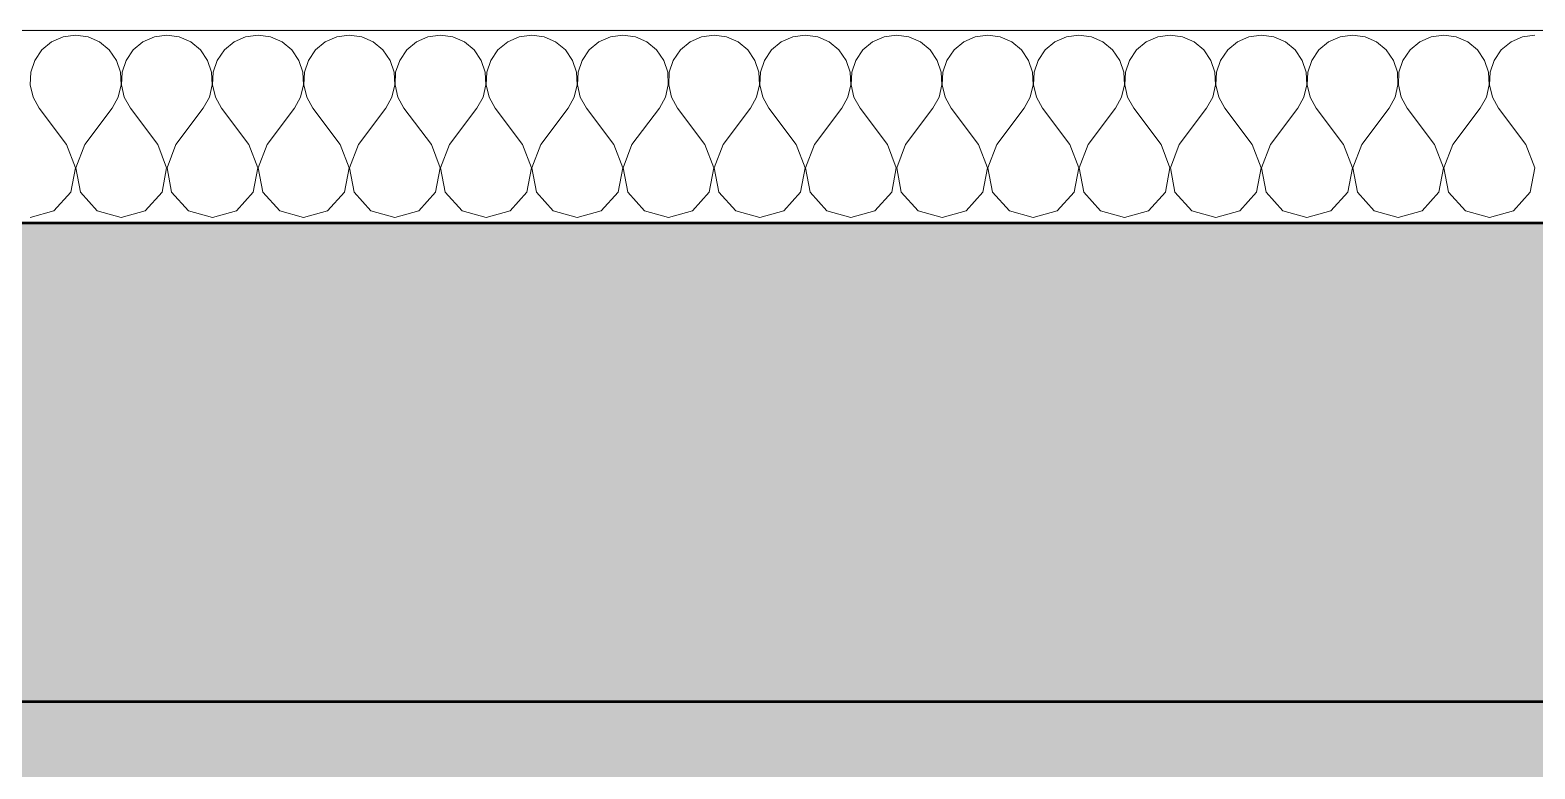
# Model space of a CAD drawing. Header units: millimetres. Extents: x -48147 to 1436659, y -488302 to 18123.
# Drawn here: x 1423608 to 1424393, y -483498 to -483112 of the extents above; entities that cross this region are included whole.
import ezdxf

# ---------------------------------------------------------------- set-up
doc = ezdxf.new("R2010")
doc.units = ezdxf.units.MM
doc.header["$MEASUREMENT"] = 0
doc.linetypes.add('Wipeout_Contour', pattern=[1000, 0, -1000])
for name, color, linetype in [('A-230-M_FLOOR.IFC Import', 7, 'Continuous'), ('New_A-20-M_Floor_Slab', 7, 'Continuous'), ('S-160-M_FOUND.IFC Import', 7, 'Continuous')]:
    doc.layers.add(name, color=color, linetype=linetype)
for name, color, linetype, lineweight, true_color in [('A-230-M_FLOOR.IFC Import_Pen_No__109', 7, 'Continuous', 15, 0xa6a6a6), ('A-230-M_FLOOR.IFC Import_Pen_No__29', 7, 'Continuous', 50, 0x2a2a2a), ('HATCHING_Pen_No__145', 7, 'Continuous', 0, 0xa6a6a6), ('New_A-20-M_Floor_Slab_Pen_No__107', 7, 'Continuous', 15, 0xa6a6a6), ('New_A-20-M_Floor_Slab_Pen_No__162', 7, 'Continuous', 0, 0xe47200)]:
    doc.layers.add(name, color=color, linetype=linetype, lineweight=lineweight, true_color=true_color)
doc.layers.add('HATCHING_Pen_No__1', color=7, linetype='Continuous', lineweight=13)
doc.layers.add('New_A-20-M_Floor_Slab_Pen_No__1', color=7, linetype='Continuous', lineweight=13)

# ---------------------------------------------------------------- blocks, each defined once
blk = doc.blocks.new('*X349', base_point=(1424163.9, -483032.8))
at = {"layer": 'New_A-20-M_Floor_Slab_Pen_No__107', "linetype": 'Continuous'}
for p, q in [((1423624.91, -483115.58), (1423618.9, -483118.23)), ((1423631.41, -483114.68), (1423624.91, -483115.58)), ((1423637.92, -483115.58), (1423631.41, -483114.68)), ((1423643.93, -483118.23), (1423637.92, -483115.58)), ((1423672.53, -483115.58), (1423666.52, -483118.23)), ((1423679.03, -483114.68), (1423672.53, -483115.58)), ((1423685.54, -483115.58), (1423679.03, -483114.68)), ((1423691.55, -483118.23), (1423685.54, -483115.58)), ((1423720.15, -483115.58), (1423714.14, -483118.23)), ((1423726.65, -483114.68), (1423720.15, -483115.58)), ((1423733.16, -483115.58), (1423726.65, -483114.68)), ((1423739.17, -483118.23), (1423733.16, -483115.58)), ((1423767.77, -483115.58), (1423761.75, -483118.23)), ((1423774.27, -483114.68), (1423767.77, -483115.58)), ((1423780.78, -483115.58), (1423774.27, -483114.68)), ((1423786.79, -483118.23), (1423780.78, -483115.58)), ((1423815.38, -483115.58), (1423809.37, -483118.23)), ((1423821.89, -483114.68), (1423815.38, -483115.58)), ((1423828.4, -483115.58), (1423821.89, -483114.68)), ((1423834.41, -483118.23), (1423828.4, -483115.58)), ((1423863, -483115.58), (1423856.99, -483118.23)), ((1423869.51, -483114.68), (1423863, -483115.58)), ((1423876.02, -483115.58), (1423869.51, -483114.68)), ((1423882.03, -483118.23), (1423876.02, -483115.58)), ((1423910.62, -483115.58), (1423904.61, -483118.23)), ((1423917.13, -483114.68), (1423910.62, -483115.58)), ((1423923.64, -483115.58), (1423917.13, -483114.68)), ((1423929.65, -483118.23), (1423923.64, -483115.58)), ((1423958.24, -483115.58), (1423952.23, -483118.23)), ((1423964.75, -483114.68), (1423958.24, -483115.58)), ((1423971.25, -483115.58), (1423964.75, -483114.68)), ((1423977.27, -483118.23), (1423971.25, -483115.58)), ((1424005.86, -483115.58), (1423999.85, -483118.23)), ((1424012.37, -483114.68), (1424005.86, -483115.58)), ((1424018.87, -483115.58), (1424012.37, -483114.68)), ((1424024.88, -483118.23), (1424018.87, -483115.58)), ((1424053.48, -483115.58), (1424047.47, -483118.23)), ((1424059.99, -483114.68), (1424053.48, -483115.58)), ((1424066.49, -483115.58), (1424059.99, -483114.68)), ((1424072.5, -483118.23), (1424066.49, -483115.58)), ((1424101.1, -483115.58), (1424095.09, -483118.23)), ((1424107.61, -483114.68), (1424101.1, -483115.58)), ((1424114.11, -483115.58), (1424107.61, -483114.68)), ((1424120.12, -483118.23), (1424114.11, -483115.58)), ((1424148.72, -483115.58), (1424142.71, -483118.23)), ((1424155.22, -483114.68), (1424148.72, -483115.58)), ((1424161.73, -483115.58), (1424155.22, -483114.68)), ((1424167.74, -483118.23), (1424161.73, -483115.58)), ((1424196.34, -483115.58), (1424190.33, -483118.23)), ((1424202.84, -483114.68), (1424196.34, -483115.58)), ((1424209.35, -483115.58), (1424202.84, -483114.68)), ((1424215.36, -483118.23), (1424209.35, -483115.58)), ((1424243.96, -483115.58), (1424237.95, -483118.23)), ((1424250.46, -483114.68), (1424243.96, -483115.58)), ((1424256.97, -483115.58), (1424250.46, -483114.68)), ((1424262.98, -483118.23), (1424256.97, -483115.58)), ((1424291.58, -483115.58), (1424285.56, -483118.23)), ((1424298.08, -483114.68), (1424291.58, -483115.58)), ((1424304.59, -483115.58), (1424298.08, -483114.68)), ((1424310.6, -483118.23), (1424304.59, -483115.58)), ((1424339.19, -483115.58), (1424333.18, -483118.23)), ((1424345.7, -483114.68), (1424339.19, -483115.58)), ((1424352.21, -483115.58), (1424345.7, -483114.68)), ((1424358.22, -483118.23), (1424352.21, -483115.58)), ((1424386.81, -483115.58), (1424380.8, -483118.23)), ((1424393.32, -483114.68), (1424386.81, -483115.58)), ((1423613.84, -483122.43), (1423610.12, -483127.84)), ((1423618.9, -483118.23), (1423613.84, -483122.43)), ((1423648.99, -483122.43), (1423643.93, -483118.23)), ((1423652.71, -483127.84), (1423648.99, -483122.43)), ((1423661.46, -483122.43), (1423657.74, -483127.84)), ((1423666.52, -483118.23), (1423661.46, -483122.43)), ((1423696.61, -483122.43), (1423691.55, -483118.23)), ((1423700.33, -483127.84), (1423696.61, -483122.43)), ((1423709.08, -483122.43), (1423705.36, -483127.84)), ((1423714.14, -483118.23), (1423709.08, -483122.43)), ((1423744.23, -483122.43), (1423739.17, -483118.23)), ((1423747.95, -483127.84), (1423744.23, -483122.43)), ((1423756.7, -483122.43), (1423752.98, -483127.84)), ((1423761.75, -483118.23), (1423756.7, -483122.43)), ((1423791.85, -483122.43), (1423786.79, -483118.23)), ((1423795.57, -483127.84), (1423791.85, -483122.43)), ((1423804.32, -483122.43), (1423800.6, -483127.84)), ((1423809.37, -483118.23), (1423804.32, -483122.43)), ((1423839.47, -483122.43), (1423834.41, -483118.23)), ((1423843.19, -483127.84), (1423839.47, -483122.43)), ((1423851.93, -483122.43), (1423848.21, -483127.84)), ((1423856.99, -483118.23), (1423851.93, -483122.43)), ((1423887.09, -483122.43), (1423882.03, -483118.23)), ((1423890.81, -483127.84), (1423887.09, -483122.43)), ((1423899.55, -483122.43), (1423895.83, -483127.84)), ((1423904.61, -483118.23), (1423899.55, -483122.43)), ((1423934.7, -483122.43), (1423929.65, -483118.23)), ((1423938.43, -483127.84), (1423934.7, -483122.43)), ((1423947.17, -483122.43), (1423943.45, -483127.84)), ((1423952.23, -483118.23), (1423947.17, -483122.43)), ((1423982.32, -483122.43), (1423977.27, -483118.23)), ((1423986.04, -483127.84), (1423982.32, -483122.43)), ((1423994.79, -483122.43), (1423991.07, -483127.84)), ((1423999.85, -483118.23), (1423994.79, -483122.43)), ((1424029.94, -483122.43), (1424024.88, -483118.23)), ((1424033.66, -483127.84), (1424029.94, -483122.43)), ((1424042.41, -483122.43), (1424038.69, -483127.84)), ((1424047.47, -483118.23), (1424042.41, -483122.43)), ((1424077.56, -483122.43), (1424072.5, -483118.23)), ((1424081.28, -483127.84), (1424077.56, -483122.43)), ((1424090.03, -483122.43), (1424086.31, -483127.84)), ((1424095.09, -483118.23), (1424090.03, -483122.43)), ((1424125.18, -483122.43), (1424120.12, -483118.23)), ((1424128.9, -483127.84), (1424125.18, -483122.43)), ((1424137.65, -483122.43), (1424133.93, -483127.84)), ((1424142.71, -483118.23), (1424137.65, -483122.43)), ((1424172.8, -483122.43), (1424167.74, -483118.23)), ((1424176.52, -483127.84), (1424172.8, -483122.43)), ((1424185.27, -483122.43), (1424181.55, -483127.84)), ((1424190.33, -483118.23), (1424185.27, -483122.43)), ((1424220.42, -483122.43), (1424215.36, -483118.23)), ((1424224.14, -483127.84), (1424220.42, -483122.43)), ((1424232.89, -483122.43), (1424229.17, -483127.84)), ((1424237.95, -483118.23), (1424232.89, -483122.43)), ((1424268.04, -483122.43), (1424262.98, -483118.23)), ((1424271.76, -483127.84), (1424268.04, -483122.43)), ((1424280.51, -483122.43), (1424276.79, -483127.84)), ((1424285.56, -483118.23), (1424280.51, -483122.43)), ((1424315.66, -483122.43), (1424310.6, -483118.23)), ((1424319.38, -483127.84), (1424315.66, -483122.43)), ((1424328.13, -483122.43), (1424324.4, -483127.84)), ((1424333.18, -483118.23), (1424328.13, -483122.43)), ((1424363.28, -483122.43), (1424358.22, -483118.23)), ((1424367, -483127.84), (1424363.28, -483122.43)), ((1424375.74, -483122.43), (1424372.02, -483127.84)), ((1424380.8, -483118.23), (1424375.74, -483122.43)), ((1423610.12, -483127.84), (1423608.02, -483134.06)), ((1423654.81, -483134.06), (1423652.71, -483127.84)), ((1423657.74, -483127.84), (1423655.64, -483134.06)), ((1423702.43, -483134.06), (1423700.33, -483127.84)), ((1423705.36, -483127.84), (1423703.26, -483134.06)), ((1423750.05, -483134.06), (1423747.95, -483127.84)), ((1423752.98, -483127.84), (1423750.88, -483134.06)), ((1423797.67, -483134.06), (1423795.57, -483127.84)), ((1423800.6, -483127.84), (1423798.5, -483134.06)), ((1423845.29, -483134.06), (1423843.19, -483127.84)), ((1423848.21, -483127.84), (1423846.12, -483134.06)), ((1423892.91, -483134.06), (1423890.81, -483127.84)), ((1423895.83, -483127.84), (1423893.73, -483134.06)), ((1423940.52, -483134.06), (1423938.43, -483127.84)), ((1423943.45, -483127.84), (1423941.35, -483134.06)), ((1423988.14, -483134.06), (1423986.04, -483127.84)), ((1423991.07, -483127.84), (1423988.97, -483134.06)), ((1424035.76, -483134.06), (1424033.66, -483127.84)), ((1424038.69, -483127.84), (1424036.59, -483134.06)), ((1424083.38, -483134.06), (1424081.28, -483127.84)), ((1424086.31, -483127.84), (1424084.21, -483134.06)), ((1424131, -483134.06), (1424128.9, -483127.84)), ((1424133.93, -483127.84), (1424131.83, -483134.06)), ((1424178.62, -483134.06), (1424176.52, -483127.84)), ((1424181.55, -483127.84), (1424179.45, -483134.06)), ((1424226.24, -483134.06), (1424224.14, -483127.84)), ((1424229.17, -483127.84), (1424227.07, -483134.06)), ((1424273.86, -483134.06), (1424271.76, -483127.84)), ((1424276.79, -483127.84), (1424274.69, -483134.06)), ((1424321.48, -483134.06), (1424319.38, -483127.84)), ((1424324.4, -483127.84), (1424322.31, -483134.06)), ((1424369.1, -483134.06), (1424367, -483127.84)), ((1424372.02, -483127.84), (1424369.92, -483134.06)), ((1423608.02, -483134.06), (1423607.7, -483140.63)), ((1423655.13, -483140.63), (1423654.81, -483134.06)), ((1423655.64, -483134.06), (1423655.32, -483140.63)), ((1423702.75, -483140.63), (1423702.43, -483134.06)), ((1423703.26, -483134.06), (1423702.94, -483140.63)), ((1423750.37, -483140.63), (1423750.05, -483134.06)), ((1423750.88, -483134.06), (1423750.56, -483140.63)), ((1423797.99, -483140.63), (1423797.67, -483134.06)), ((1423798.5, -483134.06), (1423798.18, -483140.63)), ((1423845.6, -483140.63), (1423845.29, -483134.06)), ((1423846.12, -483134.06), (1423845.8, -483140.63)), ((1423893.22, -483140.63), (1423892.91, -483134.06)), ((1423893.73, -483134.06), (1423893.42, -483140.63)), ((1423940.84, -483140.63), (1423940.52, -483134.06)), ((1423941.35, -483134.06), (1423941.04, -483140.63)), ((1423988.46, -483140.63), (1423988.14, -483134.06)), ((1423988.97, -483134.06), (1423988.65, -483140.63)), ((1424036.08, -483140.63), (1424035.76, -483134.06)), ((1424036.59, -483134.06), (1424036.27, -483140.63)), ((1424083.7, -483140.63), (1424083.38, -483134.06)), ((1424084.21, -483134.06), (1424083.89, -483140.63)), ((1424131.32, -483140.63), (1424131, -483134.06)), ((1424131.83, -483134.06), (1424131.51, -483140.63)), ((1424178.94, -483140.63), (1424178.62, -483134.06)), ((1424179.45, -483134.06), (1424179.13, -483140.63)), ((1424226.56, -483140.63), (1424226.24, -483134.06)), ((1424227.07, -483134.06), (1424226.75, -483140.63)), ((1424274.18, -483140.63), (1424273.86, -483134.06)), ((1424274.69, -483134.06), (1424274.37, -483140.63)), ((1424321.79, -483140.63), (1424321.48, -483134.06)), ((1424322.31, -483134.06), (1424321.99, -483140.63)), ((1424369.41, -483140.63), (1424369.1, -483134.06)), ((1424369.92, -483134.06), (1424369.61, -483140.63)), ((1423607.7, -483140.63), (1423609.19, -483147.02)), ((1423609.19, -483147.02), (1423612.37, -483152.77)), ((1423650.46, -483152.77), (1423653.64, -483147.02)), ((1423653.64, -483147.02), (1423655.13, -483140.63)), ((1423655.32, -483140.63), (1423656.81, -483147.02)), ((1423656.81, -483147.02), (1423659.99, -483152.77)), ((1423698.08, -483152.77), (1423701.26, -483147.02)), ((1423701.26, -483147.02), (1423702.75, -483140.63)), ((1423702.94, -483140.63), (1423704.43, -483147.02)), ((1423704.43, -483147.02), (1423707.61, -483152.77)), ((1423745.7, -483152.77), (1423748.88, -483147.02)), ((1423748.88, -483147.02), (1423750.37, -483140.63)), ((1423750.56, -483140.63), (1423752.05, -483147.02)), ((1423752.05, -483147.02), (1423755.22, -483152.77)), ((1423793.32, -483152.77), (1423796.5, -483147.02)), ((1423796.5, -483147.02), (1423797.99, -483140.63)), ((1423798.18, -483140.63), (1423799.66, -483147.02)), ((1423799.66, -483147.02), (1423802.84, -483152.77)), ((1423840.94, -483152.77), (1423844.12, -483147.02)), ((1423844.12, -483147.02), (1423845.6, -483140.63)), ((1423845.8, -483140.63), (1423847.28, -483147.02)), ((1423847.28, -483147.02), (1423850.46, -483152.77)), ((1423888.56, -483152.77), (1423891.74, -483147.02)), ((1423891.74, -483147.02), (1423893.22, -483140.63)), ((1423893.42, -483140.63), (1423894.9, -483147.02)), ((1423894.9, -483147.02), (1423898.08, -483152.77)), ((1423936.18, -483152.77), (1423939.36, -483147.02)), ((1423939.36, -483147.02), (1423940.84, -483140.63)), ((1423941.04, -483140.63), (1423942.52, -483147.02)), ((1423942.52, -483147.02), (1423945.7, -483152.77)), ((1423983.8, -483152.77), (1423986.97, -483147.02)), ((1423986.97, -483147.02), (1423988.46, -483140.63)), ((1423988.65, -483140.63), (1423990.14, -483147.02)), ((1423990.14, -483147.02), (1423993.32, -483152.77)), ((1424031.41, -483152.77), (1424034.59, -483147.02)), ((1424034.59, -483147.02), (1424036.08, -483140.63)), ((1424036.27, -483140.63), (1424037.76, -483147.02)), ((1424037.76, -483147.02), (1424040.94, -483152.77)), ((1424079.03, -483152.77), (1424082.21, -483147.02)), ((1424082.21, -483147.02), (1424083.7, -483140.63)), ((1424083.89, -483140.63), (1424085.38, -483147.02)), ((1424085.38, -483147.02), (1424088.56, -483152.77)), ((1424126.65, -483152.77), (1424129.83, -483147.02)), ((1424129.83, -483147.02), (1424131.32, -483140.63)), ((1424131.51, -483140.63), (1424133, -483147.02)), ((1424133, -483147.02), (1424136.18, -483152.77)), ((1424174.27, -483152.77), (1424177.45, -483147.02)), ((1424177.45, -483147.02), (1424178.94, -483140.63)), ((1424179.13, -483140.63), (1424180.62, -483147.02)), ((1424180.62, -483147.02), (1424183.8, -483152.77)), ((1424221.89, -483152.77), (1424225.07, -483147.02)), ((1424225.07, -483147.02), (1424226.56, -483140.63)), ((1424226.75, -483140.63), (1424228.24, -483147.02)), ((1424228.24, -483147.02), (1424231.41, -483152.77)), ((1424269.51, -483152.77), (1424272.69, -483147.02)), ((1424272.69, -483147.02), (1424274.18, -483140.63)), ((1424274.37, -483140.63), (1424275.86, -483147.02)), ((1424275.86, -483147.02), (1424279.03, -483152.77)), ((1424317.13, -483152.77), (1424320.31, -483147.02)), ((1424320.31, -483147.02), (1424321.79, -483140.63)), ((1424321.99, -483140.63), (1424323.47, -483147.02)), ((1424323.47, -483147.02), (1424326.65, -483152.77)), ((1424364.75, -483152.77), (1424367.93, -483147.02)), ((1424367.93, -483147.02), (1424369.41, -483140.63)), ((1424369.61, -483140.63), (1424371.09, -483147.02)), ((1424371.09, -483147.02), (1424374.27, -483152.77)), ((1423626.65, -483171.82), (1423612.37, -483152.77)), ((1423636.18, -483171.82), (1423650.46, -483152.77)), ((1423674.27, -483171.82), (1423659.99, -483152.77)), ((1423683.8, -483171.82), (1423698.08, -483152.77)), ((1423721.89, -483171.82), (1423707.61, -483152.77)), ((1423731.41, -483171.82), (1423745.7, -483152.77)), ((1423769.51, -483171.82), (1423755.22, -483152.77)), ((1423779.03, -483171.82), (1423793.32, -483152.77)), ((1423817.13, -483171.82), (1423802.84, -483152.77)), ((1423826.65, -483171.82), (1423840.94, -483152.77)), ((1423864.75, -483171.82), (1423850.46, -483152.77)), ((1423874.27, -483171.82), (1423888.56, -483152.77)), ((1423912.37, -483171.82), (1423898.08, -483152.77)), ((1423921.89, -483171.82), (1423936.18, -483152.77)), ((1423959.99, -483171.82), (1423945.7, -483152.77)), ((1423969.51, -483171.82), (1423983.8, -483152.77)), ((1424007.61, -483171.82), (1423993.32, -483152.77)), ((1424017.13, -483171.82), (1424031.41, -483152.77)), ((1424055.22, -483171.82), (1424040.94, -483152.77)), ((1424064.75, -483171.82), (1424079.03, -483152.77)), ((1424102.84, -483171.82), (1424088.56, -483152.77)), ((1424112.37, -483171.82), (1424126.65, -483152.77)), ((1424150.46, -483171.82), (1424136.18, -483152.77)), ((1424159.99, -483171.82), (1424174.27, -483152.77)), ((1424198.08, -483171.82), (1424183.8, -483152.77)), ((1424207.61, -483171.82), (1424221.89, -483152.77)), ((1424245.7, -483171.82), (1424231.41, -483152.77)), ((1424255.22, -483171.82), (1424269.51, -483152.77)), ((1424293.32, -483171.82), (1424279.03, -483152.77)), ((1424302.84, -483171.82), (1424317.13, -483152.77)), ((1424340.94, -483171.82), (1424326.65, -483152.77)), ((1424350.46, -483171.82), (1424364.75, -483152.77)), ((1424388.56, -483171.82), (1424374.27, -483152.77)), ((1423631.32, -483183.97), (1423626.65, -483171.82)), ((1423636.18, -483171.82), (1423631.51, -483183.97)), ((1423678.94, -483183.97), (1423674.27, -483171.82)), ((1423683.8, -483171.82), (1423679.13, -483183.97)), ((1423726.56, -483183.97), (1423721.89, -483171.82)), ((1423731.41, -483171.82), (1423726.75, -483183.97)), ((1423774.18, -483183.97), (1423769.51, -483171.82)), ((1423779.03, -483171.82), (1423774.37, -483183.97)), ((1423821.79, -483183.97), (1423817.13, -483171.82)), ((1423826.65, -483171.82), (1423821.99, -483183.97)), ((1423869.41, -483183.97), (1423864.75, -483171.82)), ((1423874.27, -483171.82), (1423869.61, -483183.97)), ((1423917.03, -483183.97), (1423912.37, -483171.82)), ((1423921.89, -483171.82), (1423917.23, -483183.97)), ((1423964.65, -483183.97), (1423959.99, -483171.82)), ((1423969.51, -483171.82), (1423964.84, -483183.97)), ((1424012.27, -483183.97), (1424007.61, -483171.82)), ((1424017.13, -483171.82), (1424012.46, -483183.97)), ((1424059.89, -483183.97), (1424055.22, -483171.82)), ((1424064.75, -483171.82), (1424060.08, -483183.97)), ((1424107.51, -483183.97), (1424102.84, -483171.82)), ((1424112.37, -483171.82), (1424107.7, -483183.97)), ((1424155.13, -483183.97), (1424150.46, -483171.82)), ((1424159.99, -483171.82), (1424155.32, -483183.97)), ((1424202.75, -483183.97), (1424198.08, -483171.82)), ((1424207.61, -483171.82), (1424202.94, -483183.97)), ((1424250.37, -483183.97), (1424245.7, -483171.82)), ((1424255.22, -483171.82), (1424250.56, -483183.97)), ((1424297.99, -483183.97), (1424293.32, -483171.82)), ((1424302.84, -483171.82), (1424298.18, -483183.97)), ((1424345.6, -483183.97), (1424340.94, -483171.82)), ((1424350.46, -483171.82), (1424345.8, -483183.97)), ((1424393.22, -483183.97), (1424388.56, -483171.82)), ((1423628.9, -483196.75), (1423631.32, -483183.97)), ((1423631.51, -483183.97), (1423633.93, -483196.75)), ((1423676.52, -483196.75), (1423678.94, -483183.97)), ((1423679.13, -483183.97), (1423681.55, -483196.75)), ((1423724.14, -483196.75), (1423726.56, -483183.97)), ((1423726.75, -483183.97), (1423729.17, -483196.75)), ((1423771.76, -483196.75), (1423774.18, -483183.97)), ((1423774.37, -483183.97), (1423776.79, -483196.75)), ((1423819.38, -483196.75), (1423821.79, -483183.97)), ((1423821.99, -483183.97), (1423824.4, -483196.75)), ((1423867, -483196.75), (1423869.41, -483183.97)), ((1423869.61, -483183.97), (1423872.02, -483196.75)), ((1423914.62, -483196.75), (1423917.03, -483183.97)), ((1423917.23, -483183.97), (1423919.64, -483196.75)), ((1423962.23, -483196.75), (1423964.65, -483183.97)), ((1423964.84, -483183.97), (1423967.26, -483196.75)), ((1424009.85, -483196.75), (1424012.27, -483183.97)), ((1424012.46, -483183.97), (1424014.88, -483196.75)), ((1424057.47, -483196.75), (1424059.89, -483183.97)), ((1424060.08, -483183.97), (1424062.5, -483196.75)), ((1424105.09, -483196.75), (1424107.51, -483183.97)), ((1424107.7, -483183.97), (1424110.12, -483196.75)), ((1424152.71, -483196.75), (1424155.13, -483183.97)), ((1424155.32, -483183.97), (1424157.74, -483196.75)), ((1424200.33, -483196.75), (1424202.75, -483183.97)), ((1424202.94, -483183.97), (1424205.36, -483196.75)), ((1424247.95, -483196.75), (1424250.37, -483183.97)), ((1424250.56, -483183.97), (1424252.98, -483196.75)), ((1424295.57, -483196.75), (1424297.99, -483183.97)), ((1424298.18, -483183.97), (1424300.6, -483196.75)), ((1424343.19, -483196.75), (1424345.6, -483183.97)), ((1424345.8, -483183.97), (1424348.21, -483196.75)), ((1424390.81, -483196.75), (1424393.22, -483183.97)), ((1423620.12, -483206.36), (1423628.9, -483196.75)), ((1423633.93, -483196.75), (1423642.71, -483206.36)), ((1423667.74, -483206.36), (1423676.52, -483196.75)), ((1423681.55, -483196.75), (1423690.33, -483206.36)), ((1423715.36, -483206.36), (1423724.14, -483196.75)), ((1423729.17, -483196.75), (1423737.95, -483206.36)), ((1423762.98, -483206.36), (1423771.76, -483196.75)), ((1423776.79, -483196.75), (1423785.56, -483206.36)), ((1423810.6, -483206.36), (1423819.38, -483196.75)), ((1423824.4, -483196.75), (1423833.18, -483206.36)), ((1423858.22, -483206.36), (1423867, -483196.75)), ((1423872.02, -483196.75), (1423880.8, -483206.36)), ((1423905.84, -483206.36), (1423914.62, -483196.75)), ((1423919.64, -483196.75), (1423928.42, -483206.36)), ((1423953.46, -483206.36), (1423962.23, -483196.75)), ((1423967.26, -483196.75), (1423976.04, -483206.36)), ((1424001.08, -483206.36), (1424009.85, -483196.75)), ((1424014.88, -483196.75), (1424023.66, -483206.36)), ((1424048.69, -483206.36), (1424057.47, -483196.75)), ((1424062.5, -483196.75), (1424071.28, -483206.36)), ((1424096.31, -483206.36), (1424105.09, -483196.75)), ((1424110.12, -483196.75), (1424118.9, -483206.36)), ((1424143.93, -483206.36), (1424152.71, -483196.75)), ((1424157.74, -483196.75), (1424166.52, -483206.36)), ((1424191.55, -483206.36), (1424200.33, -483196.75)), ((1424205.36, -483196.75), (1424214.14, -483206.36)), ((1424239.17, -483206.36), (1424247.95, -483196.75)), ((1424252.98, -483196.75), (1424261.75, -483206.36)), ((1424286.79, -483206.36), (1424295.57, -483196.75)), ((1424300.6, -483196.75), (1424309.37, -483206.36)), ((1424334.41, -483206.36), (1424343.19, -483196.75)), ((1424348.21, -483196.75), (1424356.99, -483206.36)), ((1424382.03, -483206.36), (1424390.81, -483196.75)), ((1423607.61, -483209.92), (1423620.12, -483206.36)), ((1423642.71, -483206.36), (1423655.22, -483209.92)), ((1423655.22, -483209.92), (1423667.74, -483206.36)), ((1423690.33, -483206.36), (1423702.84, -483209.92)), ((1423702.84, -483209.92), (1423715.36, -483206.36)), ((1423737.95, -483206.36), (1423750.46, -483209.92)), ((1423750.46, -483209.92), (1423762.98, -483206.36)), ((1423785.56, -483206.36), (1423798.08, -483209.92)), ((1423798.08, -483209.92), (1423810.6, -483206.36)), ((1423833.18, -483206.36), (1423845.7, -483209.92)), ((1423845.7, -483209.92), (1423858.22, -483206.36)), ((1423880.8, -483206.36), (1423893.32, -483209.92)), ((1423893.32, -483209.92), (1423905.84, -483206.36)), ((1423928.42, -483206.36), (1423940.94, -483209.92)), ((1423940.94, -483209.92), (1423953.46, -483206.36)), ((1423976.04, -483206.36), (1423988.56, -483209.92)), ((1423988.56, -483209.92), (1424001.08, -483206.36)), ((1424023.66, -483206.36), (1424036.18, -483209.92)), ((1424036.18, -483209.92), (1424048.69, -483206.36)), ((1424071.28, -483206.36), (1424083.8, -483209.92)), ((1424083.8, -483209.92), (1424096.31, -483206.36)), ((1424118.9, -483206.36), (1424131.41, -483209.92)), ((1424131.41, -483209.92), (1424143.93, -483206.36)), ((1424166.52, -483206.36), (1424179.03, -483209.92)), ((1424179.03, -483209.92), (1424191.55, -483206.36)), ((1424214.14, -483206.36), (1424226.65, -483209.92)), ((1424226.65, -483209.92), (1424239.17, -483206.36)), ((1424261.75, -483206.36), (1424274.27, -483209.92)), ((1424274.27, -483209.92), (1424286.79, -483206.36)), ((1424309.37, -483206.36), (1424321.89, -483209.92)), ((1424321.89, -483209.92), (1424334.41, -483206.36)), ((1424356.99, -483206.36), (1424369.51, -483209.92)), ((1424369.51, -483209.92), (1424382.03, -483206.36))]:
    blk.add_line(p, q, dxfattribs=at)
blk = doc.blocks.new('Section Elem_322_2', base_point=(1424163.9, -483032.8))
at = {"layer": 'New_A-20-M_Floor_Slab_Pen_No__162', "linetype": 'Continuous'}
blk.add_hatch(color=256, dxfattribs=at).paths.add_polyline_path([(1420869.51, -483111.8), (1420869.51, -483112.3), (1430340.13, -483112.3), (1430340.13, -483111.8)])
at = {"color": 254, "linetype": 'Wipeout_Contour', "lineweight": 0, "ltscale": 6021026.11962868}
blk.add_wipeout([(1420869.51, -483112.3), (1420869.51, -483212.3), (1430340.13, -483212.3), (1430340.13, -483112.3)], dxfattribs=at).dxf.layer = 'New_A-20-M_Floor_Slab'
at = {"layer": 'New_A-20-M_Floor_Slab_Pen_No__1', "linetype": 'Continuous'}
for p, q in [((1430340.13, -483112.3), (1420869.51, -483112.3)), ((1430340.13, -483212.3), (1420869.51, -483212.3))]:
    blk.add_line(p, q, dxfattribs=at)
at = {"layer": 'New_A-20-M_Floor_Slab'}
blk.add_blockref('*X349', (1424163.9, -483032.8), dxfattribs=at)
blk = doc.blocks.new('Section Elem_418_2', base_point=(1424163.9, -483032.8))
at = {"color": 254, "linetype": 'Wipeout_Contour', "lineweight": 0, "ltscale": 6015505.021383096}
blk.add_wipeout([(1423878.73, -483712.8), (1424128.73, -483712.8), (1424378.73, -483462.8), (1423628.73, -483462.8)], dxfattribs=at).dxf.layer = 'S-160-M_FOUND.IFC Import'
blk = doc.blocks.new('Section Elem_420_2', base_point=(1424163.9, -483032.8))
at = {"color": 254, "linetype": 'Wipeout_Contour', "lineweight": 0, "ltscale": 6016453.156893377}
blk.add_wipeout([(1424378.73, -483462.8), (1424128.73, -483712.8), (1424129.38, -483712.8), (1424379.38, -483462.8)], dxfattribs=at).dxf.layer = 'S-160-M_FOUND.IFC Import'
blk = doc.blocks.new('Section Elem_442_2', base_point=(1424163.9, -483032.8))
at = {"color": 254, "linetype": 'Wipeout_Contour', "lineweight": 0, "ltscale": 6021294.64809538}
blk.add_wipeout([(1430612.14, -483462.8), (1430612.14, -483212.8), (1420620.09, -483212.8), (1420620.09, -483462.8)], dxfattribs=at).dxf.layer = 'A-230-M_FLOOR.IFC Import'
at = {"layer": 'A-230-M_FLOOR.IFC Import_Pen_No__109', "linetype": 'Continuous'}
h = blk.add_hatch(dxfattribs=at)
h.set_pattern_fill('Lightweight_Concrete_0002', color=256, style=0, pattern_type=2)
h.set_pattern_definition([(0, (1424163.9, -483032.8), (0, 389.711), [24.375, -200.625]), (0, (1424276.4, -482837.94), (0, 389.711), [24.375, -200.625]), (60, (1424163.9, -483032.8), (-337.5, 194.856), [24.375, -200.625]), (60, (1424388.9, -483032.8), (-337.5, 194.856), [24.375, -200.625]), (120, (1424188.27, -483032.8), (337.5, 194.856), [24.375, -200.625]), (120, (1424413.27, -483032.8), (337.5, 194.856), [24.375, -200.625]), (0, (1424163.9, -482995.3), (0, 75), [0, -75, 0, -112.5]), (45, (1424201.4, -482995.3), (-53.033, 53.033), [0, -56.25, 0, -93.75])])
h.paths.add_polyline_path([(1430612.14, -483462.8), (1430612.14, -483212.8), (1420620.09, -483212.8), (1420620.09, -483462.8)])
at = {"layer": 'A-230-M_FLOOR.IFC Import_Pen_No__29', "linetype": 'Continuous'}
for p, q in [((1430339.53, -483212.8), (1420620.09, -483212.8)), ((1429474.82, -483462.8), (1420620.09, -483462.8))]:
    blk.add_line(p, q, dxfattribs=at)

msp = doc.modelspace()

# ---------------------------------------------------------------- block references
at = {"layer": 'New_A-20-M_Floor_Slab'}
msp.add_blockref('Section Elem_322_2', (1424163.9, -483032.8), dxfattribs=at)
at = {"layer": 'S-160-M_FOUND.IFC Import'}
msp.add_blockref('Section Elem_418_2', (1424163.9, -483032.8), dxfattribs=at)

# ---------------------------------------------------------------- next in the draw order: block references
msp.add_blockref('Section Elem_420_2', (1424163.9, -483032.8), dxfattribs=at)

# ---------------------------------------------------------------- next in the draw order: block references
at = {"layer": 'A-230-M_FLOOR.IFC Import'}
msp.add_blockref('Section Elem_442_2', (1424163.9, -483032.8), dxfattribs=at)

# ---------------------------------------------------------------- next in the draw order: hatches: boundary and pattern name
at = {"layer": 'HATCHING_Pen_No__145', "linetype": 'Continuous'}
msp.add_hatch(color=256, dxfattribs=at).paths.add_polyline_path([(1403281.7, -483032.8), (1400307.53, -483032.8), (1400307.53, -488302.07), (1432997.43, -488302.07), (1432997.43, -483032.8), (1430682.14, -483032.8), (1430682.14, -483462.8), (1420869.51, -483462.8), (1420620.09, -483462.8), (1420620.09, -483282.8), (1411774.89, -483282.8), (1411774.89, -483632.8), (1403851.71, -483632.8), (1403851.71, -483532.8), (1403351.77, -483532.8), (1403351.77, -483409.26), (1403281.7, -483409.26)])

# ---------------------------------------------------------------- next in the draw order: linework, layer by layer
at = {"layer": 'HATCHING_Pen_No__1', "linetype": 'Continuous', "flags": 128}
msp.add_lwpolyline([(1403281.7, -483032.8), (1400307.53, -483032.8), (1400307.53, -488302.07), (1432997.43, -488302.07), (1432997.43, -483032.8), (1430682.14, -483032.8), (1430682.14, -483462.8), (1420869.51, -483462.8), (1420620.09, -483462.8), (1420620.09, -483282.8), (1411774.89, -483282.8), (1411774.89, -483632.8), (1403851.71, -483632.8), (1403851.71, -483532.8), (1403351.77, -483532.8), (1403351.77, -483409.26), (1403281.7, -483409.26)], close=True, dxfattribs=at)

doc.saveas('drawing.dxf')
